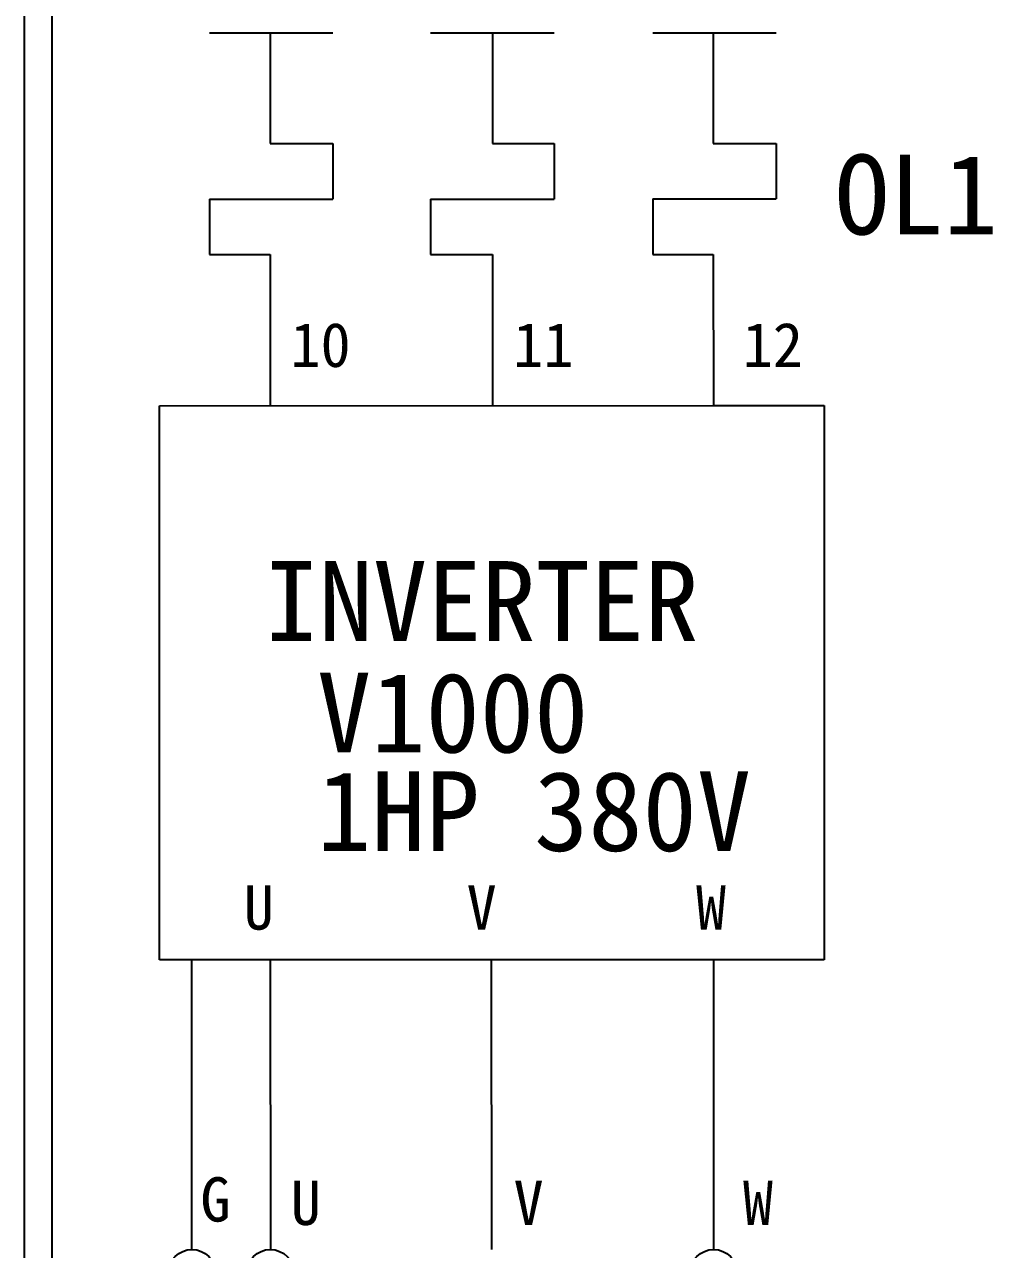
# Model space of a CAD drawing. Extents: x 10 to 297, y 3 to 207.
# Drawn here: x 10 to 53.7, y 57.4 to 112.6 of the extents above; entities that cross this region are included whole.
import ezdxf

# ---------------------------------------------------------------- set-up
doc = ezdxf.new("R2010")
doc.units = 0
doc.layers.get('0').update_dxf_attribs({"linetype": 'CONTINUOUS'})
doc.layers.add('圖框層', color=7, linetype='CONTINUOUS')
doc.layers.add('標尺寸層', color=3, linetype='CONTINUOUS')
doc.styles.add('STSL', font='kaiu.ttf')

msp = doc.modelspace()

# ---------------------------------------------------------------- linework, layer by layer
for p, q in [((41.08, 112.245), (41.081, 107.252)), ((41.093, 70.429), (41.098, 57.361))]:
    msp.add_line(p, q)
for centre in [(17.557, 56.29), (21.098, 56.29), (41.098, 56.29)]:
    msp.add_circle(centre, 1.071)
at = {"layer": '圖框層', "color": 7}
for p, q in [((10, 3), (10, 206.969)), ((11.25, 4.25), (11.25, 205.719))]:
    msp.add_line(p, q, dxfattribs=at)
at = {"layer": '標尺寸層', "color": 7}
for p, q in [((18.351, 112.245), (23.919, 112.245)), ((21.08, 112.245), (21.081, 107.245)), ((28.327, 112.248), (33.895, 112.248)), ((31.112, 112.248), (31.114, 107.248)), ((38.351, 112.245), (43.919, 112.245)), ((21.081, 107.245), (23.919, 107.245)), ((23.919, 107.245), (23.919, 104.745)), ((31.114, 107.248), (33.895, 107.248)), ((33.895, 107.248), (33.895, 104.748)), ((41.081, 107.252), (43.919, 107.252)), ((43.919, 107.252), (43.919, 104.752)), ((18.351, 104.745), (23.919, 104.745)), ((18.351, 104.745), (18.351, 102.245)), ((28.327, 104.748), (33.895, 104.748)), ((28.327, 104.748), (28.327, 102.248)), ((38.351, 104.752), (43.919, 104.752)), ((38.351, 104.752), (38.351, 102.252)), ((18.351, 102.245), (21.083, 102.245)), ((21.083, 102.245), (21.086, 95.424)), ((28.327, 102.248), (31.116, 102.248)), ((31.116, 102.248), (31.121, 95.427)), ((38.351, 102.252), (41.083, 102.252)), ((41.083, 102.252), (41.088, 95.431)), ((16.092, 95.422), (41.083, 95.431)), ((16.092, 70.422), (16.092, 95.422)), ((41.083, 95.431), (46.083, 95.431)), ((46.083, 95.431), (46.083, 70.431)), ((21.092, 70.422), (16.092, 70.422)), ((17.557, 57.361), (17.557, 70.422)), ((46.083, 70.431), (21.092, 70.422)), ((21.093, 70.422), (21.098, 57.361)), ((31.083, 57.357), (31.078, 70.426))]:
    msp.add_line(p, q, dxfattribs=at)

# ---------------------------------------------------------------- texts
at = {"layer": '圖框層', "color": 4, "style": 'STSL'}
for s, height, p in [('OL1', 3.6, (46.571, 103.149)), ('10', 2, (21.999, 97.171)), ('11', 2, (32.055, 97.171)), ('12', 2, (42.407, 97.171)), ('INVERTER', 3.6, (20.828, 84.815)), ('V1000', 3.6, (23.199, 79.781)), ('1HP 380V', 3.6, (23.199, 75.338)), ('U', 2, (19.893, 71.792)), ('V', 2, (29.949, 71.792)), ('W', 2, (40.301, 71.792)), ('G', 2, (17.938, 58.621)), ('U', 2, (22.012, 58.468)), ('V', 2, (32.068, 58.468)), ('W', 2, (42.42, 58.468))]:
    msp.add_text(s, height=height, dxfattribs=at).set_placement(p)

doc.saveas('drawing.dxf')
